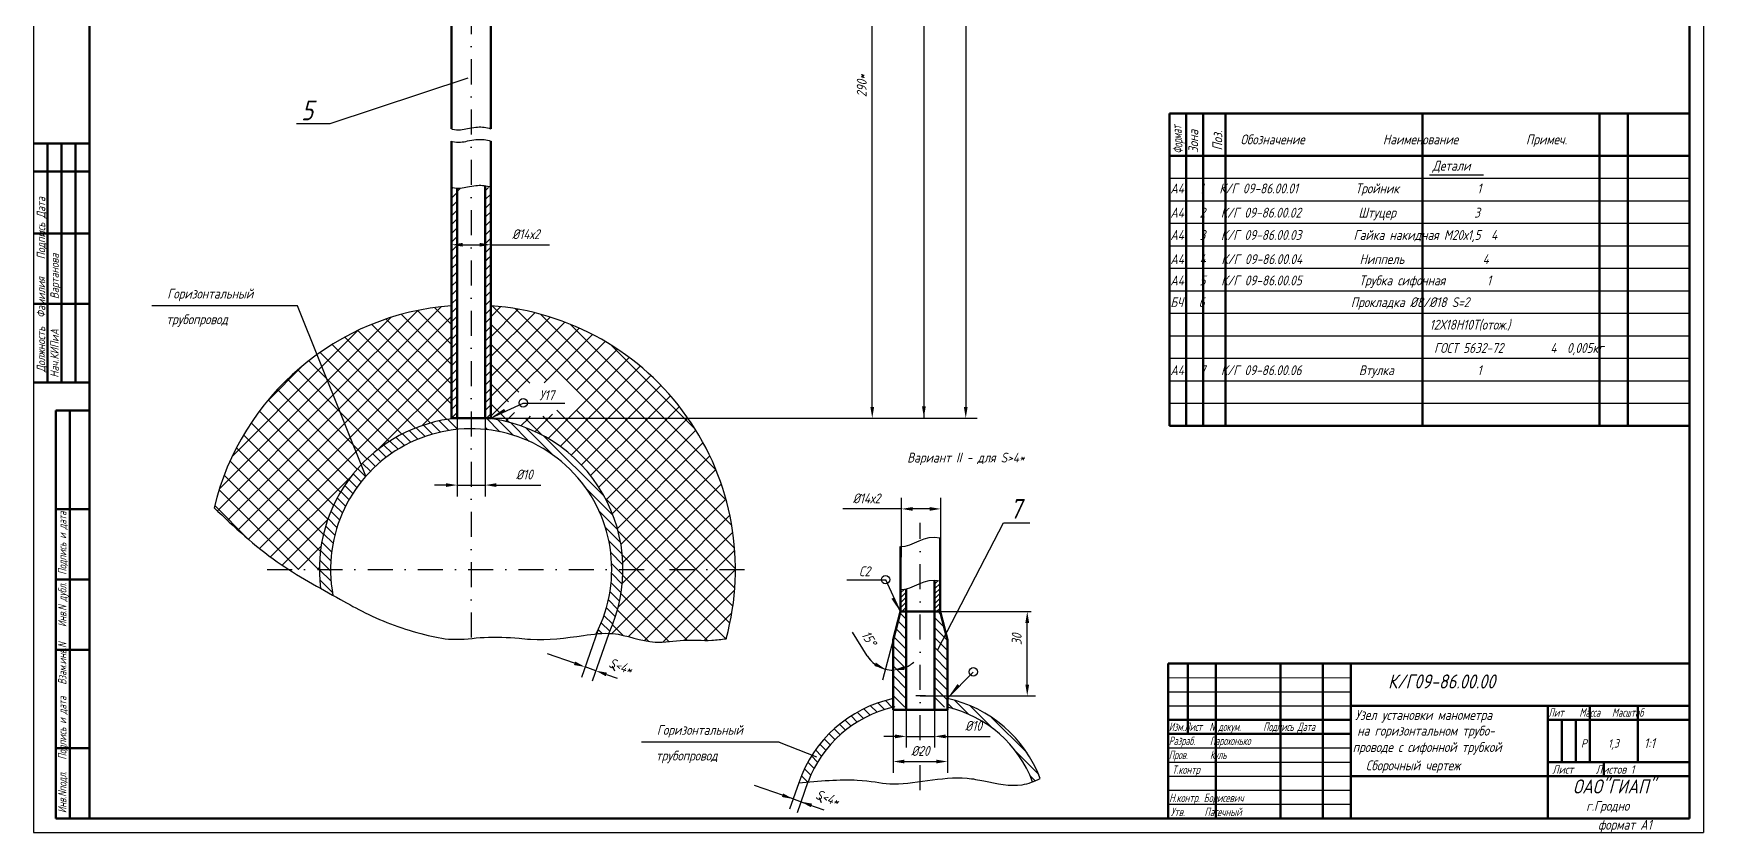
# Model space of a CAD drawing. Header units: inches. Extents: x 0 to 1932, y 0 to 841.
# Drawn here: x 0 to 594, y 0 to 284 of the extents above; entities that cross this region are included whole.
import ezdxf

# ---------------------------------------------------------------- set-up
doc = ezdxf.new("R2010")
doc.units = ezdxf.units.IN
doc.header["$LTSCALE"] = 0.7
doc.header["$MEASUREMENT"] = 0
doc.linetypes.add('DASHDOT', pattern=[25.4, 12.7, -6.35, 0, -6.35])
doc.styles.get("Standard").update_dxf_attribs({"font": 'romand.shx', "width": 0.8, "oblique": 15, "height": 3.5})
doc.dimstyles.get("Standard").update_dxf_attribs({"dimtxt": 3.5, "dimasz": 4, "dimexe": 4, "dimexo": 0, "dimgap": 2, "dimtad": 1, "dimdec": 0, "dimdsep": 46, "dimtxsty": 'Standard', "dimcen": 0.09, "dimadec": 0, "dimazin": 0, "dimtfac": 1, "dimtdec": 0, "dimtmove": 0, "dimatfit": 3, "dimfxl": 0, "dimtolj": 1, "dimtzin": 0, "dimlwd": 25, "dimlwe": 25, "dimarcsym": 0})

# ---------------------------------------------------------------- blocks, each defined once
blk = doc.blocks.new('*X73')
at = {"color": 0}
for p, q in [((599.4149999999944, 872.8637988865501), (600.0572011134444, 873.5060000000001)), ((611.4149999999947, 872.2914403170537), (612.629559682941, 873.5059999999999)), ((599.4149999999945, 869.720709244176), (601.4149999999947, 871.7207092441762)), ((599.4149999999946, 866.5776196018019), (601.4149999999948, 868.577619601802)), ((611.4149999999948, 869.1483506746795), (613.4149999999948, 871.1483506746795)), ((611.4149999999948, 866.0052610323054), (613.4149999999948, 868.0052610323054)), ((599.4149999999947, 863.4345299594278), (601.4149999999948, 865.4345299594279)), ((599.4149999999947, 860.2914403170537), (601.414999999995, 862.2914403170538)), ((611.414999999995, 862.8621713899312), (613.414999999995, 864.8621713899312)), ((611.4149999999951, 859.7190817475571), (613.4149999999951, 861.7190817475571)), ((599.4149999999948, 857.1483506746795), (601.414999999995, 859.1483506746796)), ((599.414999999995, 854.0052610323054), (601.4149999999951, 856.0052610323055)), ((611.4149999999951, 856.5759921051829), (613.4149999999951, 858.575992105183)), ((611.4149999999952, 853.4329024628088), (613.4149999999952, 855.4329024628088)), ((599.414999999995, 850.8621713899312), (601.4149999999951, 852.8621713899313)), ((599.4149999999951, 847.7190817475571), (601.4149999999952, 849.7190817475572)), ((611.4149999999952, 850.2898128204347), (613.4149999999953, 852.2898128204347)), ((601.0551642864971, 846.2161563916849), (601.4149999999953, 846.5759921051831)), ((611.4149999999953, 847.1467231780605), (613.4149999999953, 849.1467231780606))]:
    blk.add_line(p, q, dxfattribs=at)
blk = doc.blocks.new('*D225')
at = {"color": 0, "lineweight": 25}
for p, q in [((148.6864140459272, 229.4281155212643), (148.6864140459272, 204.9804969270481)), ((162.6864140459272, 229.4740530252848), (162.6864140459272, 204.9804969270481)), ((152.6864140459272, 208.9804969270481), (158.6864140459272, 208.9804969270481)), ((162.6864140459272, 208.9804969270481), (183.5789367578154, 208.9804969270481))]:
    blk.add_line(p, q, dxfattribs=at)
for points in [[(152.6864140459272, 209.6471635937147), (152.6864140459272, 208.3138302603814), (148.6864140459272, 208.9804969270481)], [(158.6864140459272, 209.6471635937147), (158.6864140459272, 208.3138302603814), (162.6864140459272, 208.9804969270481)]]:
    blk.add_solid(points, dxfattribs=at)
at = {"layer": 'DEFPOINTS', "color": 0, "lineweight": 25}
for p in [(148.6864140459272, 229.4281155212643), (162.6864140459272, 229.4740530252848), (162.6864140459272, 208.9804969270481)]:
    blk.add_point(p, dxfattribs=at)
at = {"color": 0, "lineweight": 25, "insert": (175.1326754018713, 212.7304969270481), "char_height": 3.5, "attachment_point": 5}
blk.add_mtext('\\A1;%%C14х2', dxfattribs=at)
blk = doc.blocks.new('*D226')
at = {"color": 0, "lineweight": 25}
for p, q in [((150.6864140459311, 147.3401286703298), (150.6864140459311, 119.5397545227116)), ((160.6864140459327, 147.3270341881035), (160.6864140459327, 119.5397545227116)), ((146.6864140459311, 123.5397545227116), (142.6864140459311, 123.5397545227116)), ((150.6864140459311, 123.5397545227116), (160.6864140459327, 123.5397545227116)), ((164.6864140459327, 123.5397545227116), (180.5122700911542, 123.5397545227116))]:
    blk.add_line(p, q, dxfattribs=at)
for points in [[(146.6864140459311, 124.2064211893783), (146.6864140459311, 122.8730878560449), (150.6864140459311, 123.5397545227116)], [(164.6864140459327, 124.2064211893783), (164.6864140459327, 122.8730878560449), (160.6864140459327, 123.5397545227116)]]:
    blk.add_solid(points, dxfattribs=at)
at = {"layer": 'DEFPOINTS', "color": 0, "lineweight": 25}
for p in [(150.6864140459311, 147.3401286703298), (160.6864140459327, 147.3270341881035), (160.6864140459327, 123.5397545227116)]:
    blk.add_point(p, dxfattribs=at)
at = {"color": 0, "lineweight": 25, "insert": (174.5993420685435, 127.2897545227116), "char_height": 3.5, "attachment_point": 5}
blk.add_mtext('\\A1;%%C10', dxfattribs=at)
blk = doc.blocks.new('*D265')
at = {"color": 0, "lineweight": 25}
for p, q in [((311.3384140459277, 698.9921286703293), (335.5947358468758, 698.9921286703293)), ((331.5947358468758, 694.9921286703293), (331.5947358468757, 151.3401286703283)), ((162.6864140459293, 147.3401286703283), (335.5947358468757, 147.3401286703283))]:
    blk.add_line(p, q, dxfattribs=at)
for points in [[(330.9280691802091, 694.9921286703293), (332.2614025135425, 694.9921286703293), (331.5947358468758, 698.9921286703293)], [(330.928069180209, 151.3401286703283), (332.2614025135424, 151.3401286703283), (331.5947358468757, 147.3401286703283)]]:
    blk.add_solid(points, dxfattribs=at)
at = {"layer": 'DEFPOINTS', "color": 0, "lineweight": 25}
for p in [(311.3384140459277, 698.9921286703293), (162.6864140459293, 147.3401286703283), (331.5947358468757, 147.3401286703283)]:
    blk.add_point(p, dxfattribs=at)
at = {"color": 0, "lineweight": 25, "insert": (327.8447358468756, 423.1661286703289), "char_height": 3.5, "attachment_point": 5, "rotation": 90}
blk.add_mtext('\\A1;608*', dxfattribs=at)
blk = doc.blocks.new('*D404')
at = {"color": 0, "lineweight": 25}
for p, q in [((296.5391314219548, 62.87291421353665), (291.3576969980693, 71.27484544101267)), ((305.7596902334831, 68.55919270594767), (301.9206443139117, 54.23167828151603))]:
    blk.add_line(p, q, dxfattribs=at)
for start, end in [(211.6619541110961, 255.0000000000012), (212.4435773859494, 233.7217886929753), (291.2782113070263, 312.5564226140522), (255.0000000000012, 270.0000000000005)]:
    blk.add_arc((305.7596902334831, 68.55919270594768), 10.83293440809588, start, end, dxfattribs=at)
for points in [[(299.6382383076647, 60.42721120154198), (299.0613034156344, 59.22516132398457), (302.9559204943217, 58.09538158667233)], [(309.814009966081, 57.80954065079408), (309.5678470552567, 59.11995340985597), (305.7596902334831, 57.7262582978518)]]:
    blk.add_solid(points, dxfattribs=at)
at = {"layer": 'DEFPOINTS', "color": 0, "lineweight": 25}
for p in [(308.4391821577942, 78.55919270594813), (305.7596902334831, 68.5591927059481), (305.7596902334831, 68.55919270594767), (304.8155377890089, 57.7674808838269), (305.7596902334833, 43.58892256081253)]:
    blk.add_point(p, dxfattribs=at)
at = {"color": 0, "lineweight": 25, "insert": (297.1402636425527, 69.04227948181384), "char_height": 3.5, "attachment_point": 5, "rotation": 301.661954111096}
blk.add_mtext('\\A1;15°', dxfattribs=at)
blk = doc.blocks.new('*D405')
at = {"color": 0, "lineweight": 25}
for p, q in [((308.724241848483, 97.94769753226001), (308.724241848483, 119.0612501045425)), ((322.724241848483, 101.0115158784183), (322.724241848483, 119.0612501045425)), ((308.724241848483, 115.0612501045425), (287.8317191365948, 115.0612501045425)), ((318.724241848483, 115.0612501045425), (312.724241848483, 115.0612501045425))]:
    blk.add_line(p, q, dxfattribs=at)
for points in [[(312.724241848483, 115.7279167712092), (312.724241848483, 114.3945834378759), (308.724241848483, 115.0612501045425)], [(318.724241848483, 115.7279167712092), (318.724241848483, 114.3945834378759), (322.724241848483, 115.0612501045425)]]:
    blk.add_solid(points, dxfattribs=at)
at = {"layer": 'DEFPOINTS', "color": 0, "lineweight": 25}
for p in [(308.724241848483, 115.0612501045425), (322.724241848483, 101.0115158784183), (308.724241848483, 97.94769753226001)]:
    blk.add_point(p, dxfattribs=at)
at = {"color": 0, "lineweight": 25, "insert": (296.2779804925389, 118.8112501045425), "char_height": 3.5, "attachment_point": 5}
blk.add_mtext('\\A1;%%C14х2', dxfattribs=at)

msp = doc.modelspace()

# ---------------------------------------------------------------- hatches: boundary and pattern name
at = {"lineweight": 25}
h = msp.add_hatch(dxfattribs=at)
h.set_pattern_fill('ANSI31', color=256, scale=20, angle=90, style=0)
h.set_pattern_definition([(135, (2720.670988301056, -2938.951643010197), (-1.767766952966369, -1.767766952966369), [])])
h.paths.add_polyline_path([(305.7596902334831, 68.55919270594995), (305.7596902334826, 48.85138671561708), (306.0010261754201, 48.32882391861995), (305.8535539418772, 48.58892256081208), (305.7596902334835, 48.58892256081208), (305.7596902334826, 44.58892256081299), (310.4323369159601, 44.58892256081253), (310.4323369159601, 78.55919270594813), (308.4391821577938, 78.55919270594813)])
h.paths.add_polyline_path([(320.4323369159606, 78.55919270594813), (320.4323369159606, 44.58892256081253), (325.1118288402704, 44.58892256081253), (325.1118288402713, 68.55919270594723), (322.4323369159597, 78.55919270594768)])
h = msp.add_hatch(dxfattribs=at)
h.set_pattern_fill('ANSI31', color=256, scale=20, angle=90, style=0)
h.set_pattern_definition([(135, (-1065.465324205438, -2279.231569596625), (-1.767766952966369, -1.767766952966369), [])])
edge = h.paths.add_edge_path()
edge.add_line((305.7596902334833, 44.54574571134468), (305.7596902334832, 47.62048539549765))
edge.add_arc((315.4323369159602, 2.991736329418938), 45.66492458164202, 102.2289048943496, 161.1674798360841)
edge.add_spline(control_points=[(272.2120295107827, 17.73250852252386), (273.2781306164134, 17.8377923935725), (274.3821428304666, 17.94001233970291), (275.5080106510145, 18.03646835911172)], knot_values=[17.22300420434149, 17.22300420434149, 17.22300420434149, 17.22300420434149, 19.28542879190701, 19.28542879190701, 19.28542879190701, 19.28542879190701], degree=3, periodic=0)
edge.add_arc((315.4323369159891, 2.991736329425727), 42.66492458164198, 103.10356526769209, 159.3520251999161, ccw=False)
edge = h.paths.add_edge_path()
edge.add_line((325.1118288402707, 47.61900123703187), (325.1118288402706, 44.54415173026428))
edge.add_arc((315.4323369159601, 2.991736329418899), 42.66492458164205, 20.638939026719925, 76.88699614882188, ccw=False)
edge.add_spline(control_points=[(355.3590352988098, 18.03017194626935), (356.2847946673875, 18.38264465911126), (357.196907159588, 18.80020361563776), (358.0989398392508, 19.26583636700252)], knot_values=[93.24252777230015, 93.24252777230015, 93.24252777230015, 93.24252777230015, 96.27718029446893, 96.27718029446893, 96.27718029446893, 96.27718029446893], degree=3, periodic=0)
edge.add_arc((315.4323369159598, 2.991736329418991), 45.66492458164203, 20.87809106351293, 77.76230682464617)

# ---------------------------------------------------------------- linework, layer by layer
for p, q in [((2.273736754432321e-13, 841), (2.273736754432321e-13, 0)), ((594.0000000000002, 841), (594.0000000000002, 0)), ((162.5144208404579, 147.3196370869391), (174.1748198771008, 152.7047762530888)), ((174.1748198771008, 152.7047762530888), (188.9480939495168, 152.7047762530888)), ((150.6864140459311, 147.572108435249), (150.6864140459318, 143.3214802905804)), ((160.6864140459327, 147.572108435249), (160.6864140459329, 143.3214802905791)), ((289.2661273397698, 89.90848146195731), (303.122358222023, 89.90848146195731)), ((308.5184039733249, 78.2244664831669), (303.1223582220227, 89.90848146195731)), ((325.2447047629612, 47.94442944289813), (334.2703244931363, 57.08241707797561)), ((0, 0), (594.0000000000002, 0))]:
    msp.add_line(p, q)
at = {"lineweight": 50}
for p, q in [((20.00000000000023, 836), (20.00000000000023, 5)), ((589.0000000000002, 836), (589.0000000000002, 5)), ((148.6864140459234, 383.6881286703288), (148.6864140459265, 250.1704142343233)), ((162.6864140459234, 383.6881286703301), (162.6864140459268, 250.2163517383433)), ((404.0000000000005, 255.6192625302829), (404.0000000000005, 144.6192625302829)), ((404.0000000000002, 255.6192625302829), (589.0000000000002, 255.6192625302829)), ((410.0000000000002, 255.6192625302829), (410.0000000000002, 144.6192625302829)), ((416.0000000000002, 255.6192625302829), (416.0000000000002, 144.6192625302829)), ((424.0000000000002, 255.6192625302829), (424.0000000000002, 144.6192625302829)), ((494.0000000000002, 255.6192625302829), (494.0000000000002, 144.6192625302829)), ((557.0000000000002, 255.6192625302829), (557.0000000000005, 144.6192625302829)), ((567.0000000000002, 255.6192625302829), (567.0000000000005, 144.6192625302829)), ((2.273736754432321e-13, 245.0209874728889), (20.00000000000023, 245.0209874728889)), ((5.000000000000227, 245.0209874728889), (5.000000000000227, 160.0209874728889)), ((10.00000000000023, 245.0209874728889), (10.00000000000023, 160.0209874728889)), ((15.00000000000023, 245.0209874728889), (15.00000000000023, 160.0209874728889)), ((148.6864140459268, 245.7626770083816), (148.686414045929, 147.3413149713597)), ((162.686414045927, 245.8086145124016), (162.6864140459293, 147.3401286703283)), ((404.0000000000002, 240.6192625302829), (589.0000000000002, 240.6192625302829)), ((2.273736754432321e-13, 235.0209874728889), (20.00000000000023, 235.0209874728889)), ((150.686414045929, 229.1293545942549), (150.6864140459313, 147.3401286703297)), ((160.686414045929, 229.9536983161461), (160.6864140459327, 147.3401286703283)), ((2.273736754432321e-13, 213.0209874728889), (20.00000000000023, 213.0209874728889)), ((2.273736754432321e-13, 188.0209874728889), (20.00000000000023, 188.0209874728889)), ((2.273736754432321e-13, 160.0209874728889), (20.00000000000023, 160.0209874728889)), ((8.000000000000227, 150.0209874728889), (8.000000000000227, 5)), ((8.000000000000227, 150.0209874728889), (20.00000000000023, 150.0209874728889)), ((13.00000000000023, 150.0209874728889), (13.00000000000023, 5)), ((404.0000000000002, 144.6192625302829), (589.0000000000002, 144.6192625302829)), ((8.000000000000227, 115.0209874728889), (20.00000000000023, 115.0209874728889)), ((308.4323369159601, 78.55919270594768), (308.4323369159601, 101.7404696614112)), ((322.4323369159597, 78.55919270594768), (322.4323369159601, 104.8042880075691)), ((8.000000000000227, 90.02098747288892), (20.00000000000023, 90.02098747288892)), ((320.4323369159604, 43.58892256081208), (320.4323369159601, 89.7717885733291)), ((310.4323369159599, 43.58892256081208), (310.4323369159601, 86.68110052836983)), ((308.4391821577942, 78.55919270594813), (305.7596902334831, 68.55919270594768)), ((322.4323369159597, 78.55919270594768), (325.1118288402708, 68.55919270594723)), ((305.7596902334831, 68.55919270594813), (305.7596902334833, 43.58892256081253)), ((325.1118288402708, 68.55919270594723), (325.1118288402706, 43.58892256081253)), ((8.000000000000227, 65.02098747288892), (20.00000000000023, 65.02098747288892)), ((403.5556653026795, 60.07305616393251), (589.0000000000002, 60.07305616393251)), ((403.5936875897089, 60.07305616393251), (403.5936875897085, 5)), ((410.5556653026795, 60.07305616393251), (410.5556653026795, 35.07305616393251)), ((420.5556653026795, 60.07305616393251), (420.5556653026795, 5.073056163932506)), ((443.5556653026795, 60.07305616393251), (443.5556653026795, 5.073056163932506)), ((458.5556653026795, 60.07305616393251), (458.5556653026795, 5.073056163932506)), ((468.5556653026795, 60.07305616393251), (468.5556653026795, 5.073056163932506)), ((305.7596902334835, 43.58892256081253), (325.1118288402704, 43.58892256081253)), ((468.5556653026795, 45.07305616393251), (589, 45.07305616393251)), ((538.5556653026795, 45.07305616393251), (538.5556653026795, 5.073056163932506)), ((553.5556653026799, 45.07305616393251), (553.5556653026795, 25.07305616393251)), ((570.5556653026799, 45.07305616393251), (570.5556653026795, 25.07305616393251)), ((403.5556653026795, 40.07305616393251), (468.5556653026799, 40.07305616393251)), ((538.5556653026795, 40.07305616393251), (589, 40.07305616393251)), ((543.5556653026795, 40.07305616393251), (543.5556653026795, 25.07305616393251)), ((548.5556653026795, 40.07305616393251), (548.5556653026795, 25.07305616393251)), ((8.000000000000227, 30.02098747288892), (20.00000000000023, 30.02098747288892)), ((403.5556653026795, 35.07305616393251), (468.5556653026799, 35.07305616393251)), ((538.5556653026795, 25.07305616393251), (588.5556653026799, 25.07305616393251)), ((558.5556653026795, 25.07305616393251), (558.5556653026795, 20.07305616393251)), ((468.5556653026795, 20.07305616393251), (589, 20.07305616393251)), ((8.000000000000227, 5), (589.0000000000002, 5))]:
    msp.add_line(p, q, dxfattribs=at)
at = {"linetype": 'DASHDOT'}
for p, q in [((155.6864140459284, 775.5416583470424), (155.6864140459247, 65.33200157822193)), ((315.4323369159601, 15.03191604993572), (315.4323369159601, 110.0805851086234)), ((83.13434579580189, 93.57210843524808), (254.6864140459252, 93.57210843524945))]:
    msp.add_line(p, q, dxfattribs=at)
at = {"lineweight": 25}
for p, q in [((316.7007283848172, 608.3401286703283), (316.700728384817, 147.3401286703283)), ((298.3370536642767, 151.3401286703283), (298.3370536642769, 379.6881286703315)), ((154.5104753145706, 268.228690529475), (105.4162634125541, 251.9763755341392)), ((404.0000000000007, 255.6192625302829), (589.0000000000005, 255.6192625302829)), ((105.4162634125541, 251.9763755341392), (93.53358425805982, 251.9763755341392)), ((404.0000000000002, 232.6192625302829), (589.0000000000002, 232.6192625302829)), ((496.5014075740246, 233.8848012351527), (515.7114948702101, 233.8848012351527)), ((150.6864140459288, 227.9338418967045), (151.8937182470804, 229.1411460978561)), ((404.0000000000002, 224.6192625302829), (589.0000000000002, 224.6192625302829)), ((404.0000000000002, 216.6192625302829), (589.0000000000002, 216.6192625302829)), ((404.0000000000002, 208.6192625302829), (589.0000000000002, 208.6192625302829)), ((404.0000000000002, 200.6192625302829), (589.0000000000002, 200.6192625302829)), ((404.0000000000002, 192.6192625302829), (589.0000000000002, 192.6192625302829)), ((93.93495228422466, 187.3029646344617), (42.16981581346317, 187.3029646344621)), ((118.203166061988, 126.6629851322277), (93.93495228422466, 187.3029646344621)), ((106.6266194886305, 155.5897760919443), (136.6641086542834, 185.6272652575972)), ((108.6476516018624, 150.5397403933111), (145.0796838543488, 186.971772645797)), ((148.6864140459288, 166.4380823689048), (130.8836376641802, 184.2408587506534)), ((148.6864140459286, 173.5091501807706), (136.5847362025333, 185.610828024166)), ((148.6864140459284, 180.5802179926363), (142.6086866271173, 186.6579454114471)), ((162.6864140459284, 183.3652994017802), (166.292913493588, 186.9717988494399)), ((162.6864140459286, 176.2942315899149), (172.4562962297769, 186.064113773763)), ((162.6864140459288, 169.2231637780496), (178.2797597829144, 184.8165095150352)), ((203.1397068038323, 147.3401286703283), (163.2092364242599, 187.2705990499007)), ((210.2107746156978, 147.3401286703283), (171.2814687335085, 186.2694345525179)), ((217.2818424275633, 147.3401286703283), (180.3405940796263, 184.2813770182656)), ((404.0000000000002, 184.6192625302829), (589.0000000000002, 184.6192625302829)), ((102.5845552621658, 165.6898474892105), (115.3928217791786, 178.4981140062237)), ((104.605587375398, 160.6398117905774), (127.0790361923771, 183.1132606075562)), ((110.6686837150951, 145.4897046946776), (148.6864140459279, 183.5074350255109)), ((147.0364773423453, 146.874815636892), (115.4066292978084, 178.5046636814286)), ((148.686414045929, 152.2959467451738), (120.3179392970278, 180.6644214940752)), ((148.6864140459288, 159.3670145570395), (125.4701962457491, 182.583232357219)), ((162.686414045929, 162.1520959661843), (183.8029248781909, 183.2686067984464)), ((162.686414045929, 155.081028154319), (189.0553359607959, 181.4499500691859)), ((182.5781445888183, 160.830623073477), (162.6864140459288, 180.7223536163665)), ((162.6864140459293, 148.0099603424542), (194.0594565875144, 179.3830028840393)), ((224.3529102394289, 147.3401286703283), (191.0106752006882, 180.6823637090693)), ((135.9377989912791, 143.8313583642262), (106.2480278490334, 173.5211295064728)), ((141.2371705365485, 145.6030546308234), (110.7206664693706, 176.1195586980011)), ((112.6897158283273, 140.4396689960445), (148.6864140459284, 176.4363672136456)), ((176.5043557669733, 159.8333440834567), (162.6864140459288, 173.6512858045007)), ((181.6686971791789, 159.9211756638379), (198.8325623838482, 177.0850408685069)), ((189.6492124006836, 160.830623073477), (203.3879834019754, 174.5693940747688)), ((231.4239780512944, 147.3401286703283), (205.4366759583809, 173.3274307632419)), ((404.0000000000002, 176.6192625302829), (589.0000000000002, 176.6192625302829)), ((104.350958604296, 161.2760631274796), (97.90841645305727, 167.7186052787183)), ((131.0654948599429, 141.6325946836978), (101.9795464785348, 170.7185430651061)), ((114.7107479415595, 135.3896332974114), (148.6864140459284, 169.3652994017802)), ((172.6942229028978, 156.5724091356665), (162.6864140459293, 166.580217992635)), ((190.3008536212658, 147.3401286703283), (211.8841255155958, 168.9234005646586)), ((193.1847463066165, 157.2950891675441), (207.7359417876046, 171.8462846485327)), ((404.0000000000002, 168.6192625302829), (589.0000000000002, 168.6192625302829)), ((66.14526187361753, 122.1794862887964), (104.605587375398, 160.6398117905774)), ((70.76040847495051, 133.8657007019951), (102.5845552621658, 165.6898474892105)), ((82.99929664065644, 153.1756566795666), (96.08286580160734, 166.2592258405175)), ((113.786969305308, 137.6979168027365), (90.34088065773881, 161.1440054503055)), ((109.0689639548018, 149.4869899651076), (94.02985514735246, 164.5260987725574)), ((126.5743091835445, 139.0527125482304), (104.350958604296, 161.2760631274796)), ((122.7791405380933, 136.3869580820801), (148.6864140459286, 162.2942315899149)), ((197.3719214331313, 147.3401286703283), (215.8380818723967, 165.8062891095938)), ((204.4429892449969, 147.3401286703283), (219.601481606501, 162.4986210318325)), ((404.0000000000002, 160.6192625302829), (589.0000000000002, 160.6192625302829)), ((65.42323439743336, 114.3863910007472), (106.6266194886305, 155.5897760919443)), ((115.1572094155968, 129.256608880582), (86.840179122476, 157.5736391737028)), ((138.0868586954427, 144.6236084275638), (148.6864140459288, 155.2231637780496)), ((169.0190061684093, 153.1765580582901), (162.6864140459293, 159.5091501807701)), ((211.5140570568622, 147.3401286703283), (223.1762847815953, 159.0023563950613)), ((218.5851248687277, 147.3401286703283), (226.5628264579368, 155.3178302595379)), ((69.05639097310541, 110.9484797645537), (108.6476516018624, 150.5397403933111)), ((109.2082002592183, 121.0634824132294), (80.40640752605623, 149.8652751463919)), ((112.0124360650304, 125.3303144192828), (83.52804772877107, 153.8147027555424)), ((122.435400977866, 136.1205529420436), (109.0689639548018, 149.4869899651076)), ((167.7843677445048, 147.3401286703283), (162.6864140459293, 152.4380823689044)), ((169.0876501856694, 147.3401286703283), (171.0732018892577, 149.3256803739164)), ((183.2297858094003, 147.3401286703283), (184.6236789906122, 148.7340218515401)), ((188.9975711801014, 147.3401286703283), (186.1136784947507, 150.2240213556788)), ((196.068638991967, 147.3401286703283), (193.1847463066165, 150.2240213556788)), ((225.6561926805932, 147.3401286703283), (229.7598311398338, 151.4437671295691)), ((404.0000000000002, 152.6192625302829), (589.0000000000002, 152.6192625302829)), ((72.74406078616312, 107.5650817657461), (110.6686837150951, 145.4897046946776)), ((106.7653111970278, 116.4353036635544), (77.47888735612241, 145.72172750446)), ((136.7333874015308, 139.8407023302107), (133.686590538299, 142.8874991934422)), ((139.2991937709805, 140.8104298666935), (136.1827162876041, 143.92690735007)), ((141.9865311558387, 141.658626387768), (138.7858929509209, 144.8592645926856)), ((144.8066326716296, 142.3740587779098), (141.5042145168468, 145.6764769326924)), ((147.7741286673572, 142.9420966881153), (144.3479188810149, 146.3683064744573)), ((150.6864140459315, 143.5653452154734), (147.3301207256441, 146.9216385357608)), ((150.6864140459315, 147.1008791214058), (150.4679297199527, 147.3193634473846)), ((157.5180747174227, 147.3401286703283), (154.0952383616795, 147.3401286703283)), ((155.6864140459256, 147.3401286703283), (320.7007283848168, 147.3401286703283)), ((155.6864140459254, 147.3401286703283), (302.3370536642767, 147.3401286703283)), ((161.6422382175906, 143.2161227616125), (160.6864140459329, 144.1719469332702)), ((165.869778421719, 142.5241164634167), (161.0931413956339, 147.3007534895019)), ((161.8909329409321, 147.2144792374565), (162.003487891579, 147.3270341881034)), ((170.6484321436187, 141.2809966474501), (165.2023948063779, 146.7270339846909)), ((169.2953649580732, 145.8291314567605), (167.7843677445057, 147.3401286703279)), ((167.9164557171673, 146.1689342018262), (169.0876501856687, 147.3401286703279)), ((176.3728383317668, 139.0921243652347), (169.7586904440009, 145.7062722530004)), ((173.402036800233, 144.5834474730264), (176.1587179975345, 147.3401286703279)), ((180.8391501313697, 141.3564140953295), (174.855435556371, 147.3401286703283)), ((184.7252264352148, 134.2752701677191), (175.0005935486993, 143.9999030542344)), ((176.1587179975349, 147.3401286703283), (176.8356177890612, 148.0170284618544)), ((178.4358654652019, 142.54620832613), (183.2297858094003, 147.3401286703279)), ((181.9265033682359, 147.3401286703283), (181.2539653111676, 148.0126667273967)), ((235.6945236033152, 93.57210843524945), (181.9265033682366, 147.3401286703279)), ((183.072917494854, 140.1121925439165), (190.3008536212656, 147.3401286703283)), ((187.3479853782756, 137.3161926154726), (197.3719214331309, 147.3401286703283)), ((242.7655914151806, 93.57210843524945), (188.9975711801019, 147.3401286703279)), ((191.2821528471775, 134.179292272509), (204.4429892449969, 147.3401286703283)), ((194.8861021497316, 130.7121737631978), (211.5140570568622, 147.3401286703283)), ((249.6862937811284, 93.72247388116739), (196.0686389919674, 147.3401286703283)), ((198.1616211483956, 126.9166249499967), (218.5851248687277, 147.3401286703283)), ((201.1018447798106, 122.7857807695459), (225.6561926805932, 147.3401286703283)), ((249.3849046605769, 101.0949308135837), (203.1397068038327, 147.3401286703283)), ((203.6903111178667, 118.3031792957363), (232.7272604924588, 147.3401286703283)), ((205.8985097997834, 113.4403101657877), (235.5716674471937, 143.113467813198)), ((248.3837401631938, 109.1671631228323), (210.210774615698, 147.3401286703283)), ((246.3956826289418, 118.2262884689503), (217.2818424275636, 147.3401286703283)), ((242.796669319745, 128.8963695900125), (224.3529102394289, 147.3401286703283)), ((235.441736373918, 143.3223703477051), (231.4239780512944, 147.3401286703283)), ((232.7272604924588, 147.3401286703283), (232.7643574671397, 147.3772256450093)), ((103.1211936597235, 105.937285577128), (72.23034195667242, 136.8281372801794)), ((104.7181802153718, 111.4113668333453), (74.75098764849577, 141.3785594002211)), ((76.50915892154217, 104.2591120892594), (112.6897158283273, 140.4396689960445)), ((118.6320595719574, 132.8528265360874), (113.786969305308, 137.6979168027365)), ((127.5367631121821, 134.8951909958282), (124.6617595733078, 137.7701945347026)), ((129.6868196495304, 136.2806683644126), (126.7823056190534, 139.1851823948896)), ((131.9333030938512, 137.5697188260247), (128.9910041354312, 140.5120177844447)), ((134.2803723399293, 138.7581834858793), (131.2910686071648, 141.7474872186435)), ((203.0769913615582, 119.4590391473089), (181.5733447579846, 140.9626857508824)), ((207.6809819150358, 108.1517144691743), (238.1750062561089, 138.6457388102476)), ((102.0615184971107, 99.92589292787534), (69.927106901574, 132.060304523412)), ((80.37537234665433, 101.0542577025062), (114.7107479415595, 135.3896332974114)), ((119.8500408444179, 128.4397776398619), (117.021367931975, 131.2684505523048)), ((121.6377918945182, 130.187560495694), (118.8076376842405, 133.0177147059717)), ((123.5141621490889, 131.8467241470562), (120.675931657594, 134.6849546385506)), ((125.4799759437699, 133.4164442583078), (122.6269029075813, 136.2695172944964)), ((208.9656704518402, 102.3653351941134), (240.5652675846814, 133.964932326955)), ((101.3442351778722, 93.57210843524808), (67.85453085705103, 127.0618127560697)), ((84.36741968000115, 97.97523722398728), (112.8715643990929, 126.4793819430793)), ((115.020357062202, 122.6628597042795), (112.1561715264629, 125.5270452400182)), ((116.5404620749362, 124.6782885974776), (113.6949530186223, 127.5237976537915)), ((118.1507584204664, 126.60352615788), (115.3170029526414, 129.4372816257055)), ((209.633498864484, 95.96209579489187), (242.7305030521404, 129.0590999825481)), ((94.27316736600687, 93.57210843524808), (66.02978406425382, 121.8154917370011)), ((111.024777499804, 116.0518375488791), (108.0579351580961, 119.018679890587)), ((112.2592951255322, 118.3528538290834), (109.3351543031213, 121.2769946514945)), ((113.5923835008139, 120.5552993597344), (110.7021867273584, 123.4454961331899)), ((206.1142086649106, 112.8862879380231), (196.3895757783953, 122.6109208245389)), ((214.3145793167068, 93.57210843524899), (244.6552078049604, 123.912736923503)), ((76.5500741677422, 104.2241338216472), (64.47518916550325, 116.2990188238864)), ((108.8719494783365, 111.1335977584808), (105.7886086168055, 114.2169386200121)), ((109.8936182758214, 113.6474628669289), (106.874205329638, 116.6668758131123)), ((207.8205778636764, 107.6443848333247), (201.2064299759104, 114.2585327210909)), ((228.6234557914499, 93.57210843524945), (203.4707197060056, 118.7248445206938)), ((221.3856471285721, 93.57210843524899), (246.3192694466966, 118.5057307533734)), ((88.51055326136702, 95.04730299348785), (104.6349140536104, 111.1716637857317)), ((107.1905669428486, 105.7439124821035), (103.936582615821, 108.9978968091309)), ((107.9675937606967, 108.5024195701881), (104.8069682008258, 111.6630451300589)), ((208.8413395953667, 103.0880891957022), (203.3953022581261, 108.5341265329425)), ((221.5523879795842, 93.57210843524899), (207.9434370674362, 107.1810593473974)), ((228.4567149404377, 93.57210843524899), (247.6963865327218, 112.8117800275331)), ((321.6770241697641, 65.14324074981869), (344.9964486692215, 110.1694551231035)), ((344.996448669222, 110.1694551231044), (354.3369880762139, 110.1694551231039)), ((94.10642651499279, 93.57210843524808), (102.3137657880714, 101.7794477083266)), ((106.0744163250183, 99.78899528806824), (102.5688635739029, 103.2945480391841)), ((106.5538255090394, 102.8451200099798), (103.1866465795995, 106.2122989394197)), ((209.4150591001778, 98.97883578495794), (204.6384220740929, 103.7554728110426)), ((235.5277827523037, 93.57210843524945), (248.7516085650104, 106.7959342479562)), ((105.2202353659723, 93.57210843524899), (101.7951460764411, 96.99719772478011)), ((105.7753236558169, 96.55255405133676), (102.0983652671412, 100.2295124400125)), ((209.6619801780305, 95.19638080117284), (205.3304283722887, 99.52793260691442)), ((207.7507186380212, 93.57210843524945), (205.6419241087115, 95.68090296455921)), ((214.4813201677189, 93.57210843524899), (209.4516686804636, 98.60175992250424)), ((242.598850564169, 93.57210843524945), (249.4373347558576, 100.4105926269381)), ((101.1774943268581, 93.57210843524808), (101.6888351131595, 94.08344922154947)), ((105.8611462721169, 89.39566362317146), (101.6864140730827, 93.57039582220568)), ((106.3662381449258, 85.35503784442972), (101.8106938643893, 89.91058212496591)), ((105.6886078216235, 93.10373597959779), (105.2202353659723, 93.57210843524899)), ((205.6647108869017, 70.78010438171304), (228.4567149404377, 93.57210843524899)), ((209.4336690580606, 88.353624109277), (205.6653789874067, 92.12191417993108)), ((209.652900893477, 91.66992617979349), (207.7507186380212, 93.57210843524945)), ((208.001453600582, 80.1879149072588), (221.3856471285721, 93.57210843524899)), ((209.4685280538126, 88.72605717235456), (214.3145793167068, 93.57210843524899)), ((232.5445735092671, 68.43778728183543), (209.6403451904584, 91.34201560064412)), ((211.6271499306486, 69.67147561359434), (235.5277827523037, 93.57210843524945)), ((239.7117691634371, 68.34165943953121), (214.4813201677189, 93.57210843524899)), ((217.2843358653604, 68.25759373644087), (242.598850564169, 93.57210843524945)), ((246.2470384086819, 68.87745800615176), (221.5523879795844, 93.57210843524899)), ((223.843404391228, 67.7455944504427), (249.6699183760345, 93.57210843524945)), ((247.7251336348427, 74.47043059185671), (228.6234557914499, 93.57210843524945)), ((248.7722510221238, 80.49438101644046), (235.6945236033152, 93.57210843524945)), ((249.4485496310581, 86.88915021937191), (242.7655914151806, 93.57210843524945)), ((249.6699183760345, 93.57210843524945), (249.6864125988009, 93.58860265801559)), ((321.7310345953779, 89.66397121471618), (320.4323369159601, 88.36527353529846)), ((208.482612085133, 82.23361327033945), (205.056402298791, 85.65982305668149)), ((209.0359441464366, 85.21581511496834), (205.4576022953347, 88.7941569660702)), ((225.9927086632451, 67.91858431599212), (208.9891212475677, 84.92217173166955)), ((231.5833959307324, 68.41451817808229), (249.3992690294626, 86.23039127681204)), ((309.7709989745945, 86.54277035876476), (308.4323369159601, 85.20410830013043)), ((310.4323369159601, 85.43634134716376), (308.4323369159601, 83.43634134716376)), ((310.4323369159597, 83.6685743941971), (308.4323369159601, 81.66857439419755)), ((322.4323369159601, 88.59750658233224), (320.4323369159601, 86.59750658233224)), ((322.4323369159601, 86.82973962936558), (320.4323369159601, 84.82973962936558)), ((322.4323369159601, 85.06197267639936), (320.4323369159601, 83.06197267639936)), ((322.4323369159601, 83.29420572343315), (320.4323369159601, 81.29420572343315)), ((206.9735702033618, 76.67158734024497), (203.7729319984442, 79.87222554516256)), ((207.7907825433686, 79.38990890617106), (204.488364388586, 82.69232706095318)), ((218.871976067119, 67.9682491002527), (207.7173602414991, 79.12286492587282)), ((238.5768536720057, 68.33690810748976), (248.4171987500351, 78.17725318551902)), ((310.4323369159601, 81.90080744123134), (308.4323369159601, 79.90080744123134)), ((310.4323369159601, 80.13304048826467), (308.8584891336436, 78.55919270594768)), ((322.4323369159601, 81.52643877046648), (320.4323369159601, 79.52643877046648)), ((322.4323369159601, 79.75867181750027), (321.2328578044076, 78.55919270594768)), ((322.4323369159597, 78.55919270594768), (354.8958252699604, 78.55919270594768)), ((200.8724890965552, 72.16606672925309), (194.8901429332304, 55.1042035426517)), ((202.2257210226298, 70.8128348031787), (200.872489096555, 72.16606672925354)), ((205.0018048041181, 71.57228492762306), (201.9550079408866, 74.61908179085458)), ((206.0412129607457, 74.06841067692858), (202.9247354773693, 77.18488816030458)), ((209.6106983437976, 70.15845901170815), (205.9456639749023, 73.8234933806034)), ((353.4618136127965, 52.58892256081253), (353.4618136127965, 74.55919270594768)), ((204.666594570941, 70.83575174080761), (198.6842484076162, 53.77388855420622)), ((246.1820637941375, 68.87105041775612), (246.4574921157628, 69.14647873938156)), ((192.4389569998939, 60.20240788538013), (182.8312274972777, 63.57113515154288)), ((200.0077576123122, 57.54858369223894), (196.2136521379261, 58.87889868068442)), ((203.7824527503444, 56.22507448754277), (207.5571478883767, 54.90156528284706)), ((205.8327632673199, 59.23631209923133), (206.6284164737872, 57.46228631259601)), ((315.4323369159601, 48.58892256081208), (354.8958252699604, 48.58892256081253)), ((325.1118288402704, 48.58892256081253), (356.4417993727593, 48.58892256081299)), ((403.5556653026795, 50.07305616393251), (468.5556653026799, 50.07305616393251)), ((305.7596902334831, 43.58892256081208), (305.7596902334831, 21.26842050062351)), ((310.4323369159601, 43.58892256081208), (310.4323369159601, 30.20115484137841)), ((320.4323369159601, 43.58892256081208), (320.4323369159601, 30.20115484137841)), ((325.1118288402706, 43.58892256081208), (325.1118288402708, 21.26842050062351)), ((403.5556653026795, 45.07305616393251), (468.5556653026799, 45.07305616393251)), ((265.2729258650218, 32.19781908568666), (216.3010763386869, 32.19781908568621)), ((265.2729258650202, 32.19781908568666), (278.5345961763314, 26.89582730268285)), ((306.4323369159601, 34.20115484137841), (302.4323369159601, 34.20115484137841)), ((310.4323369159601, 34.20115484137841), (320.4323369159601, 34.20115484137841)), ((324.4323369159601, 34.20115484137841), (340.2581929611817, 34.20115484137841)), ((403.5556653026795, 30.07305616393251), (468.5556653026799, 30.07305616393251)), ((309.7596902334831, 25.26842050062351), (321.1118288402708, 25.26842050062351)), ((403.5556653026795, 25.07305616393251), (468.5556653026799, 25.07305616393251)), ((275.4517990011066, 18.03164621795713), (271.607377161153, 7.067218939075701)), ((403.5556653026795, 20.07305616393251), (468.5556653026795, 20.07305616393251)), ((270.1732270404773, 11.94054431300265), (256.4046934285798, 16.76816092948229)), ((272.2032453510351, 17.73022844953357), (268.8971857404226, 8.30122932059112)), ((273.5812235436142, 10.74560947017835), (269.7871180692282, 12.07592445862383)), ((272.2120295107827, 17.73250852252386), (272.2032453510351, 17.73022844953357)), ((279.406229198622, 12.43333787717074), (280.2018824050892, 10.65931209053542)), ((403.5556653026795, 15.07305616393251), (468.5556653026799, 15.07305616393251)), ((272.9720149693796, 10.95921431138822), (281.1306138196787, 8.098591060786475)), ((403.5556653026795, 10.07305616393251), (468.5556653026799, 10.07305616393251))]:
    msp.add_line(p, q, dxfattribs=at)
at = {"color": 0}
for p, q in [((148.6864140459211, 178.474368934897), (149.3286151593711, 179.1165700483471)), ((160.6864140459213, 177.9020103654007), (161.9009737288675, 179.1165700483466)), ((148.6864140459211, 175.3312792925226), (150.6864140459213, 177.331279292523)), ((148.6864140459211, 172.1881896501486), (150.6864140459215, 174.1881896501491)), ((160.6864140459215, 174.7589207230262), (162.6864140459215, 176.7589207230262)), ((160.6864140459215, 171.6158310806522), (162.6864140459215, 173.6158310806522)), ((148.6864140459213, 169.0451000077746), (150.6864140459215, 171.0451000077746)), ((148.6864140459213, 165.9020103654007), (150.6864140459215, 167.9020103654007)), ((160.6864140459215, 168.4727414382778), (162.6864140459215, 170.4727414382778)), ((160.6864140459215, 165.3296517959038), (162.6864140459215, 167.3296517959038)), ((148.6864140459215, 162.7589207230262), (150.6864140459215, 164.7589207230267)), ((148.6864140459215, 159.6158310806522), (150.6864140459215, 161.6158310806522)), ((160.6864140459215, 162.1865621535298), (162.6864140459215, 164.1865621535298)), ((160.6864140459218, 159.0434725111554), (162.6864140459218, 161.0434725111554)), ((148.6864140459215, 156.4727414382778), (150.6864140459215, 158.4727414382783)), ((148.6864140459215, 153.3296517959038), (150.6864140459218, 155.3296517959043)), ((160.6864140459218, 155.9003828687814), (162.686414045922, 157.9003828687814)), ((160.686414045922, 152.7572932264075), (162.686414045922, 154.7572932264075)), ((148.6864140459215, 150.4397732812704), (150.6864140459215, 152.4397732812708)), ((148.9618388422741, 147.572108435249), (150.6864140459218, 149.2966836388969)), ((150.3265783324237, 151.826726440032), (150.686414045922, 152.1865621535298)), ((160.6864140459218, 150.0422855287993), (162.686414045922, 152.0422855287993)), ((161.3593265947457, 147.572108435249), (162.686414045922, 148.8991958864253))]:
    msp.add_line(p, q, dxfattribs=at)
at = {"linetype": 'Continuous', "lineweight": 50}
for p, q in [((148.6671714201959, 147.3413149713597), (160.6864140459327, 147.3413149713597)), ((160.6864140459311, 147.3270341881034), (162.6864140459279, 147.3270341881034)), ((308.4323369159611, 78.55919270594813), (322.4323369159611, 78.55919270594768))]:
    msp.add_line(p, q, dxfattribs=at)
at = {"lineweight": 15}
msp.add_line((403.5556653026795, 55.07305616393251), (468.5556653026799, 55.07305616393251), dxfattribs=at)
for points, format in [([(148.6864140459215, 250.1704142343242, 0.005267680752916048), (149.0742992913147, 250.0830984361692, 0.06965376396226733), (151.8714140459265, 249.8819242425034, 0.0450062897156906), (154.4004729694798, 250.2828941498233, -0.03791929823869523), (157.3934140459264, 250.8009242425032, -0.09065802307605525), (162.0385218696729, 250.4040225450967, -0.007943827618828118), (162.686414045922, 250.2163517383447)], "xyb"), ([(148.6864140459215, 245.7626770083825, 0.005267680752916048), (149.0742992913147, 245.6753612102275, 0.06965376396226733), (151.8714140459265, 245.4741870165617, 0.0450062897156906), (154.4004729694798, 245.8751569238816, -0.03791929823869523), (157.3934140459264, 246.3931870165616, -0.09065802307605525), (162.0385218696729, 245.996285319155, -0.007943827618828118), (162.686414045922, 245.808614512403)], "xyb"), ([(148.6864140459215, 229.4281155212657, 0.005267680752916048), (149.0742992913147, 229.3407997231106, 0.06965376396226733), (151.8714140459265, 229.1396255294449, 0.0450062897156906), (154.4004729694798, 229.5405954367648, -0.03791929823869523), (157.3934140459264, 230.0586255294447, -0.09065802307605525), (162.0385218696729, 229.6617238320382, -0.007943827618828118), (162.686414045922, 229.4740530252861)], "xyb"), ([(162.5144208404583, 147.3196370869391, 0, 1, 0), (167.6468490542359, 150.2296509409302, 1, 1, 0)], "xyseb"), ([(308.5184039733249, 78.2244664831669, 0, 1, 0), (305.6083901193338, 83.35689469694444, 1, 1, 0)], "xyseb"), ([(325.2447047629612, 47.94442944289813, 0, 1, 0), (329.02782803846, 52.47189874510013, 1, 1, 0)], "xyseb")]:
    msp.add_lwpolyline(points, format=format)
for centre in [(174.2073949215508, 152.7681682350162), (303.0698728252478, 89.91744056425978), (334.2785553978133, 57.15321205732971)]:
    msp.add_circle(centre, 1.499999999999773)
at = {"lineweight": 25}
for centre, radius, start, end in [((155.6864140459252, 93.57210843524899), 94, 94.27066035939923, 166.5184338229525), ((155.6864140459252, 93.57210843524899), 94, 344.7778075241285, 85.72933964060076), ((155.6864140459252, 93.57210843524899), 54, 95.31277470525899, 187.1939523389966), ((155.6864140459252, 93.57210843524899), 50, 332.7183927492624, 190.6441218420645), ((155.6864140459252, 93.57210843524899), 54, 335.0995054522746, 84.68722529472802), ((315.4323369159601, 2.991736329418927), 45.66492458164203, 102.228904894355, 161.1674798360769), ((315.4323369159601, 2.991736329418927), 45.66492458164203, 86.19050543948747, 91.94314542356982), ((315.4323369159601, 2.991736329418927), 45.66492458164203, 20.87809106351042, 77.76230682464325), ((315.4323369159601, 2.991736329418927), 42.66492458164203, 103.1035652676477, 159.3520251999162), ((315.4323369159601, 2.991736329418927), 42.66492458164203, 20.63893902671951, 76.88699614881757)]:
    msp.add_arc(centre, radius, start, end, dxfattribs=at)
for points, knots in [([(64.27658623997513, 115.4865644058323), (71.41841497305813, 108.6172885085621), (85.12734618824925, 95.97814628557717), (104.5168349017185, 85.52227460516724), (121.5625804670835, 75.91416196413729), (134.9430390218347, 71.20568157702564), (149.3827526180864, 68.04958893647472), (160.6463778186064, 69.84400021155079), (169.9638234540369, 69.36925507876276), (181.7028366493075, 68.18118403205335), (192.765212068379, 69.6558319685173), (207.7431178312218, 71.81708235364385), (219.28774808035, 66.50294113626569), (231.2643613910127, 68.92343655965533), (239.4338063587006, 68.02051044409654), (244.6914299014752, 68.7281179818201), (246.3884116272689, 68.89119202693655)], [5.669608023209419, 5.669608023209419, 5.669608023209419, 5.669608023209419, 35.23903677050506, 61.4569592436571, 71.37879218632202, 93.9142734986601, 103.8028902098714, 115.2477622796746, 127.6855440522633, 131.7319075558624, 150.5976871102214, 161.0363598458928, 176.4570562698763, 186.5604202134411, 196.6414287135223, 201.5263047293892, 201.5263047293892, 201.5263047293892, 201.5263047293892]), ([(272.2120295107827, 17.73250852252386), (278.9681290403246, 18.39971382594513), (294.6461423575472, 19.43023769356842), (308.3580964507369, 15.46429083019484), (325.1695117239649, 20.9289733415003), (340.4827902401332, 17.88338531714226), (349.7219548103023, 15.77745580280134), (356.0197827214815, 18.19256743662572), (358.0989398392508, 19.26583636700252)], [17.22300420434149, 17.22300420434149, 17.22300420434149, 17.22300420434149, 30.29300827072328, 41.97493345225895, 69.57051870363433, 75.6218093090273, 89.28240113216314, 96.27718029446893, 96.27718029446893, 96.27718029446893, 96.27718029446893])]:
    msp.add_open_spline(points, degree=3, knots=knots, dxfattribs=at)
for points in [[(308.4323369159601, 101.7404696614112), (312.6185414880474, 101.5705314685365), (317.193168412522, 106.1864927442248), (322.4323369159601, 104.8042880075691)], [(308.4323369159601, 86.44934090390325), (312.6185414880474, 86.27940271102852), (317.193168412522, 90.8953639867168), (322.4323369159601, 89.51315925006111)]]:
    msp.add_open_spline(points, degree=3, dxfattribs=at)
for points in [[(297.67038699761, 151.3401286703283), (299.0037203309435, 151.3401286703283), (298.3370536642767, 147.3401286703283)], [(316.0340617181503, 151.4855312305558), (317.3673950514838, 151.4855312305558), (316.700728384817, 147.4855312305558)], [(352.7951469461298, 74.55919270594768), (354.1284802794632, 74.55919270594768), (353.4618136127965, 78.55919270594768)], [(192.6595418673433, 60.83152374171868), (192.2183721324445, 59.57329202904157), (196.2136521379261, 58.87889868068442)], [(204.0030376177938, 56.85419034388178), (203.5618678828951, 55.59595863120467), (200.0077576123122, 57.54858369223894)], [(352.7951469461298, 52.58892256081253), (354.1284802794632, 52.58892256081253), (353.4618136127965, 48.58892256081253)], [(306.4323369159601, 34.86782150804493), (306.4323369159601, 33.5344881747119), (310.4323369159601, 34.20115484137841)], [(324.4323369159601, 34.86782150804493), (324.4323369159601, 33.5344881747119), (320.4323369159601, 34.20115484137841)], [(309.7596902334831, 25.93508716729002), (309.7596902334831, 24.60175383395699), (305.7596902334831, 25.26842050062351)], [(321.1118288402708, 25.93508716729002), (321.1118288402708, 24.60175383395699), (325.1118288402708, 25.26842050062351)], [(266.6424439244047, 13.90819629758289), (266.201274189506, 12.64996458490577), (270.1965541949876, 11.95557123654862)], [(276.9261663713305, 10.29195928143599), (276.4849966364318, 9.033727568758877), (272.9308863658489, 10.98635262979315)]]:
    msp.add_solid(points, dxfattribs=at)

# ---------------------------------------------------------------- block references
for p in [(-450.7285859540734, -644.130243273009), (-450.7285859540734, -669.2259895720417)]:
    msp.add_blockref('*X73', p)

# ---------------------------------------------------------------- texts
at = {"lineweight": 25, "oblique": 15, "width": 0.8}
for s, p in [('Зона', (414.2492524969457, 241.6053559541442)), ('Поз.', (422.814881977471, 242.5014171754638))]:
    msp.add_text(s, height=3.5, rotation=90, dxfattribs=at).set_placement(p)
msp.add_text('1:1', height=3.5, dxfattribs=at).set_placement((572.8054339062594, 30.04176780102262))
at = {"lineweight": 25, "char_height": 3.5, "attachment_point": 5}
for s, insert, rotation in [('290*', (294.5870536642767, 265.5141286703301), 90), ('\\A1;30', (349.7118136127963, 68.70345334949843), 90), ('S<4*', (208.8411120635064, 59.16193135190906), 340.67796725699475), ('S<4*', (282.4145779948085, 12.35895712984848), 340.67796725699475)]:
    msp.add_mtext(s, dxfattribs=dict(at, insert=insert, rotation=rotation))
at = {"lineweight": 35, "attachment_point": 1}
for s, insert, char_height, width in [('5', (95.21899265217144, 260.233886659978), 7, 25.82313915486247), ('7', (347.2471167549138, 118.6151710243157), 7, 25.82313915486247), ('К/Г09-86.00.00 ', (481.7791438961915, 56.2224444338699), 5, 116.2188114397632), ('Узел установки манометра', (470.0559236047486, 43.55093940237384), 3.5, 67.13826307653017), ('на горизонтальном трубо-', (470.8163877552481, 37.96525037287211), 3.5, 67.35554398172735), ('проводе с сифонной трубкой', (469.2034949110321, 32.1387602769064), 3.5, 71.04952399327158), (' Сборочный чертеж', (472.0413738204763, 25.62782077952488), 3.5, 67.35554398172735), ('ОАО"ГИАП"', (547.5459397861325, 18.89004309804022), 5, 36.17103078554328)]:
    msp.add_mtext(s, dxfattribs=dict(at, insert=insert, char_height=char_height, width=width))
at = {"lineweight": 25, "attachment_point": 1}
for s, insert, char_height, width, rotation in [('{\\W0.6;Формат}', (405.3564901150223, 241.2017758739671), 3.5, 24.12007576942688, 93.2057991930597), ('Должность  Фамилия    Подпись Дата', (1.198249267084293, 163.6708526712246), 3, 85.2134445694287, 90), ('Вартанова', (6.024139370057355, 189.6624856714179), 3, 62.23826053847733, 90), ('Нач.КИПиА', (6.024286542187156, 161.6939830735782), 3, 66.64750203672884, 90), ('{\\W0.7; Инв.Nподл.   Подпись и дата   Взам.инв.N    Инв.N дубл.  Подпись и дата}', (8.761595713261386, 5.539254505240024), 3, 144.288659919403, 89.99999999999999)]:
    msp.add_mtext(s, dxfattribs=dict(at, insert=insert, char_height=char_height, width=width, rotation=rotation))
for s, insert, char_height, width in [(' Обозначение               Наименование             Примеч.', (427.4475787967131, 248.1800074119778), 3.5, 160.850855289229), ('Детали', (497.5991167309576, 238.8220546525017), 3.5, 34.57819254310743), ('А4   1   К/Г 09-86.00.01           Тройник               1', (404.3496619751832, 230.7576909864056), 3.5, 191.9070258637767), ('А4   2   К/Г 09-86.00.02           Штуцер               3', (404.3496619751832, 222.1374834144344), 3.5, 191.9070258637767), ('А4   3   К/Г 09-86.00.03          Гайка накидная М20х1,5  4', (404.3496619751832, 214.2057129705709), 3.5, 191.9070258637767), ('А4   4   К/Г 09-86.00.04           Ниппель               4', (404.3496619751832, 205.6074059342754), 3.5, 191.9070258637767), ('А4   4   К/Г 09-86.00.04           Ниппель               4', (404.3496619751832, 205.6074059342754), 3.5, 191.9070258637767), ('А4   5   К/Г 09-86.00.05           Трубка сифонная        1', (404.3496619751832, 198.0499287337379), 3.5, 191.9070258637767), ('Горизонтальный ', (47.59801231585425, 193.3526729040077), 3.5, 77.57516347320052), ('БЧ   6                            Прокладка %%C8/%%C18 S=2       ', (404.3496619751832, 190.3033166063378), 3.5, 191.9070258637767), ('трубопровод', (47.2660323013888, 184.2278526468845), 3.5, 77.57516347320052), ('  12Х18Н10Т(отож.)', (492.8339376256563, 182.3068032770334), 3.5, 101.779064544733), ('    ГОСТ 5632-72         4  0,005кг', (490.7167760346774, 174.0370959796728), 3.5, 101.779064544733), ('А4   7   К/Г 09-86.00.06           Втулка                1', (404.3496619751832, 166.1201518747048), 3.5, 191.9070258637767), ('У17', (179.9388613582414, 157.2158551625112), 3.5, 15.41418452334619), ('Вариант II - для S>4*', (310.7590909915243, 135.0605974161704), 3.5, 62.41971650909181), ('С2', (293.6332071899765, 94.64054109569133), 3.5, 18.5414454056754), ('{\\W0.7;Лит    Масса   Масштаб}', (538.7521254342694, 44.18253401620041), 3, 48.36238132522203), ('Горизонтальный ', (221.729272841078, 38.2475273552318), 3.5, 77.57516347320052), ('{\\W0.6; Изм.Лист  N докум.      Подпись Дата\\P Разраб.    Парохонько\\P Пров.      Куль}', (402.4764456803393, 39.12352417509464), 3, 75.97190370897215), ('Р', (550.3789373446441, 33.20370102245943), 3, 4.735483380664391), ('1,3', (560.0240253216477, 33.20370102245943), 3, 4.735483380664391), ('трубопровод', (221.3972928266126, 29.12270709810855), 3.5, 77.57516347320052), ('{\\W0.7;Т.контр}', (404.9896605348511, 23.86497632188457), 3, 65.76479233760665), ('Лист     Листов 1', (540.1626937863432, 23.93716274101644), 3, 49.47068861732896), ('{\\W0.7; Н.контр. Борисевич}', (402.5405792316785, 13.8528097345079), 3, 40.54602001510011), ('{\\W0.7;Утв.     Пасечный}', (404.4761903906767, 8.86253362408479), 3, 39.22165316376777), ('г.Гродно', (552.2511240845049, 11.24821933224121), 3.5, 35.06272577601339), ('формат А1', (556.4635552335878, 4.532719059052397), 3.5, 32.74536283115594)]:
    msp.add_mtext(s, dxfattribs=dict(at, insert=insert, char_height=char_height, width=width))
at = {"lineweight": 25, "char_height": 3.5, "attachment_point": 5}
for s, insert in [('\\A1;%%C10', (334.3452649385708, 37.95115484137841)), ('\\A1;%%C20', (315.435759536877, 29.01842050062351))]:
    msp.add_mtext(s, dxfattribs=dict(at, insert=insert))

# ---------------------------------------------------------------- dimensions: what is measured, and where the dimension line sits
at = {"lineweight": 25}
for base, p1, p2, angle, text, picture, middle in [((331.5947358468757, 147.3401286703283), (311.3384140459277, 698.9921286703293), (162.6864140459293, 147.3401286703283), 90, '608*', '*D265', (327.8447358468756, 423.1661286703289)), ((308.724241848483, 115.0612501045425), (322.724241848483, 101.0115158784183), (308.724241848483, 97.94769753226001), 180, '%%C14х2', '*D405', (296.2779804925389, 118.8112501045425))]:
    dim = msp.add_linear_dim(base=base, p1=p1, p2=p2, angle=angle, text=text, dimstyle='Standard', dxfattribs=at)
    dim.commit()
    dim.dimension.update_dxf_attribs({"geometry": picture, "text_midpoint": middle})
for base, p1, p2, text, picture, middle in [((162.6864140459272, 208.9804969270481), (148.6864140459272, 229.4281155212643), (162.6864140459272, 229.4740530252848), '%%C14х2', '*D225', (175.1326754018713, 212.7304969270481)), ((160.6864140459327, 123.5397545227116), (150.6864140459311, 147.3401286703298), (160.6864140459327, 147.3270341881035), '%%C10', '*D226', (174.5993420685435, 127.2897545227116))]:
    dim = msp.add_linear_dim(base=base, p1=p1, p2=p2, text=text, dimstyle='Standard', dxfattribs=at)
    dim.commit()
    dim.dimension.update_dxf_attribs({"geometry": picture, "text_midpoint": middle})
dim = msp.add_angular_dim_2l(base=(304.8155377890089, 57.7674808838269), line1=((305.7596902334831, 68.55919270594813), (305.7596902334833, 43.58892256081253)), line2=((308.4391821577942, 78.55919270594813), (305.7596902334831, 68.55919270594768)), dimstyle='Standard', dxfattribs=at)
dim.commit()
dim.dimension.update_dxf_attribs({"geometry": '*D404', "text_midpoint": (297.1402636425527, 69.04227948181384)})

doc.saveas('drawing.dxf')
